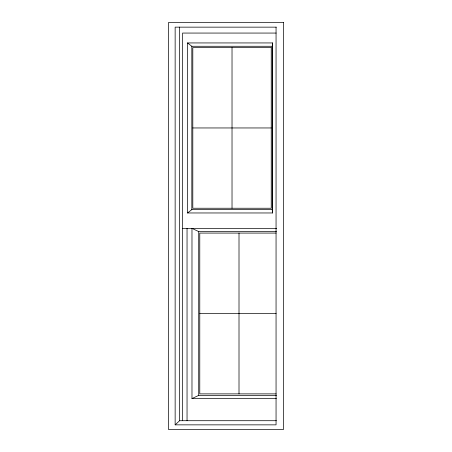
<?xml version="1.0" encoding="UTF-8"?>
<svg xmlns="http://www.w3.org/2000/svg" width="452" height="452" viewBox="0 0 452 452"><rect width="100%" height="100%" fill="white"/><g stroke="black" fill="none" stroke-linecap="round" stroke-linejoin="round"><path stroke-width="0.68" d="M272.624 212.965L272.223 209.626L272.223 46.279L272.624 42.94L187.512 42.94L187.512 212.965L272.624 212.965L272.624 42.94M276.291 27.143L175.144 27.143L175.144 424.857L179.613 420.71L276.404 420.71M187.512 212.965L191.829 209.626L272.223 209.626M276.494 231.577L198.716 231.577L191.981 228.367L191.981 398.596L198.716 395.387L276.494 395.387M276.155 33.064L182.574 33.064L182.574 420.71M187.512 42.94L191.829 46.279L272.223 46.279M192.806 127.956L271.24 127.956M182.574 228.367L276.703 228.367M276.127 233.079L199.778 233.079L199.778 393.884L276.127 393.884M199.778 313.479L276.127 313.479M191.981 398.596L276.415 398.596M175.144 424.857L276.053 424.857L276.053 27.143M239.006 233.079L239.006 393.884M232.023 47.663L232.023 208.242M198.716 231.577L198.716 395.387M191.829 46.279L191.829 209.626M187.043 228.367L187.043 420.71M179.613 27.143L179.613 420.71M283.602 22.6L168.398 22.6L168.398 429.4L283.602 429.4L283.602 22.6M271.24 47.663L192.806 47.663L192.806 208.242L271.24 208.242L271.24 47.663"/></g></svg>
